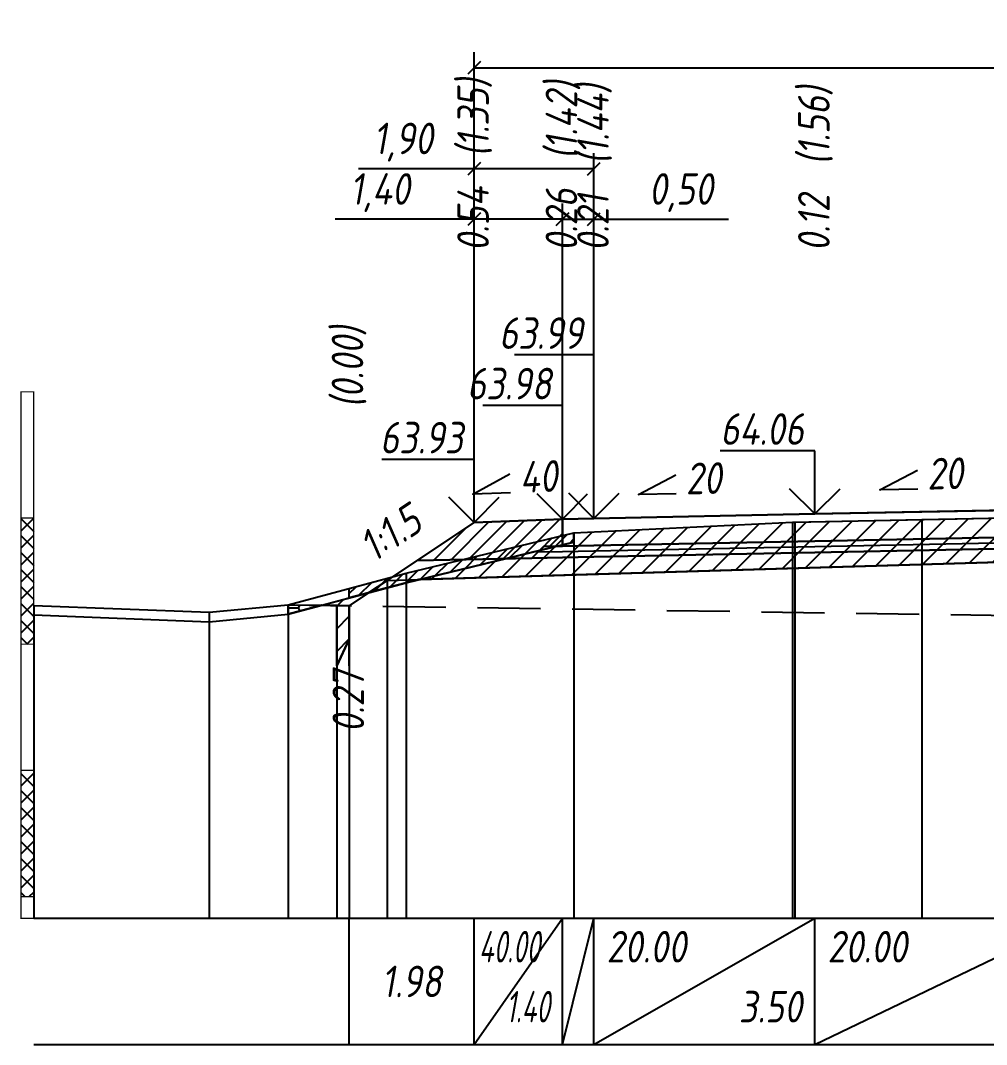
# Model space of a CAD drawing. Extents: x -717 to 1451, y -133302 to 233.
# Drawn here: x 78.9 to 155.5, y -43564 to -43482.9 of the extents above; entities that cross this region are included whole.
import ezdxf
from ezdxf.enums import TextEntityAlignment as Align

# ---------------------------------------------------------------- set-up
doc = ezdxf.new("R2010")
doc.units = 0
doc.linetypes.add('штриховая', pattern=[0.75, 0.5, -0.25])
for name, color, linetype in [('Интерполированный поперечник', 2, 'Continuous'), ('Код_514', 1, 'Continuous'), ('Контур_0', 7, 'Continuous'), ('Контур_2521', 7, 'Continuous'), ('Контур_2564', 7, 'Continuous'), ('Контур_2660', 7, 'Continuous'), ('Контур_2665', 7, 'Continuous'), ('Контур_400', 7, 'Continuous'), ('Контур_508', 7, 'Continuous'), ('Контур_512', 7, 'Continuous'), ('Контур_513', 7, 'Continuous'), ('Контур_818', 7, 'Continuous'), ('Красный поперечник', 1, 'Continuous'), ('Линейка абсолютных высот', 7, 'Continuous'), ('Объём_2501', 7, 'Continuous'), ('Объём_2564', 7, 'Continuous'), ('Объём_2650', 7, 'Continuous'), ('Объём_2660', 7, 'Continuous'), ('Объём_2661', 7, 'Continuous'), ('Объём_2663', 7, 'Continuous'), ('Объём_2665', 7, 'Continuous'), ('Объём_2666', 7, 'Continuous'), ('Откосы', 7, 'Continuous'), ('Отметки покрытия', 7, 'Continuous'), ('Рабочие отметки', 7, 'Continuous'), ('Рабочие отметки доп.', 7, 'Continuous'), ('Таблица', 7, 'Continuous'), ('Уклоны проезжей части', 7, 'Continuous'), ('Черный поперечник', 3, 'Continuous')]:
    doc.layers.add(name, color=color, linetype=linetype)
for name, color, linetype, true_color in [('Контур_2540', 2, 'Continuous', 0xffff00), ('Контур_2560', 2, 'Continuous', 0xffff00), ('Контур_2561', 7, 'Continuous', 0xff8040), ('Контур_2562', 3, 'Continuous', 0x00ff00), ('Контур_2563', 7, 'Continuous', 0xff8000), ('Контур_2570', 7, 'Continuous', 0x80ff00), ('Контур_2583', 3, 'Continuous', 0x00ff00), ('Контур_2736', 4, 'Continuous', 0x00ffff), ('Контур_2737', 4, 'Continuous', 0x00ffff), ('Контур_2738', 4, 'Continuous', 0x00ffff), ('Контур_2739', 4, 'Continuous', 0x00ffff), ('Контур_2741', 4, 'Continuous', 0x00ffff), ('Контур_2742', 4, 'Continuous', 0x00ffff), ('Контур_2743', 4, 'Continuous', 0x00ffff), ('Контур_2744', 7, 'Continuous', 0xa4ffff), ('Контур_2745', 7, 'Continuous', 0xa4ffff), ('Контур_2747', 4, 'Continuous', 0x00ffff), ('Контур_2748', 4, 'Continuous', 0x00ffff), ('Контур_2749', 4, 'Continuous', 0x00ffff), ('Контур_2750', 4, 'Continuous', 0x00ffff), ('Контур_2751', 4, 'Continuous', 0x00ffff), ('Контур_2752', 4, 'Continuous', 0x00ffff), ('Контур_402', 7, 'Continuous', 0xff6464), ('Контур_703', 4, 'Continuous', 0x00ffff), ('Контур_705', 4, 'Continuous', 0x00ffff), ('Контур_707', 4, 'Continuous', 0x00ffff), ('Контур_720', 131, 'Continuous', 0xaaffff), ('Объём_2500', 7, 'Continuous', 0xc0c0c0), ('Объём_2520', 7, 'Continuous', 0x80ffff), ('Объём_2540', 2, 'Continuous', 0xffff00), ('Объём_2560', 2, 'Continuous', 0xffff00), ('Объём_2561', 7, 'Continuous', 0xff8040), ('Объём_2562', 3, 'Continuous', 0x00ff00), ('Объём_2563', 7, 'Continuous', 0xff8000), ('Объём_2570', 7, 'Continuous', 0x80ff00), ('Объём_2580', 3, 'Continuous', 0x00ff00), ('Объём_2583', 3, 'Continuous', 0x00ff00), ('Объём_2592', 3, 'Continuous', 0x00ff00), ('Объём_2596', 3, 'Continuous', 0x00ff00), ('Объём_2600', 7, 'Continuous', 0x808000)]:
    doc.layers.add(name, color=color, linetype=linetype, true_color=true_color)
doc.styles.get("Standard").update_dxf_attribs({"font": 'txt', "height": 2.5})
doc.styles.add('М', font='romand.shx', dxfattribs={"width": 0.8, "oblique": 10, "height": 2.5})
doc.dimstyles.new('ISO-25', dxfattribs={"dimtxt": 2.5, "dimasz": 2.5, "dimexe": 1.25, "dimexo": 0.625, "dimtad": 1, "dimtxsty": 'Standard', "dimcen": 2.5, "dimadec": 0, "dimazin": 0, "dimtfac": 1, "dimtmove": 0, "dimatfit": 3, "dimfxl": 1, "dimarcsym": 0})
pattern_1 = [(45.0000013, (0, 0), (-0.67351924, 0.67351921), []), (135.0000003, (0, 0), (-0.673519222, -0.67351923), [])]

# ---------------------------------------------------------------- blocks, each defined once
blk = doc.blocks.new('_Oblique')
at = {"color": 0, "linetype": 'ByBlock', "lineweight": -2}
blk.add_line((-0.5, -0.5), (0.5, 0.5), dxfattribs=at)
blk = doc.blocks.new('*D1019')
at = {"color": 0, "lineweight": -2, "transparency": 16777216}
for p, q in [((114.885, -43522.075), (114.885, -43497.355)), ((121.885, -43521.795), (121.885, -43497.355)), ((114.885, -43498.605), (103.889, -43498.605)), ((121.885, -43498.605), (114.885, -43498.605))]:
    blk.add_line(p, q, dxfattribs=at)
at = {"layer": 'Defpoints', "color": 0, "transparency": 16777216}
for p in [(121.885, -43498.605), (121.885, -43522.42), (114.885, -43522.7)]:
    blk.add_point(p, dxfattribs=at)
at = {"color": 0, "lineweight": -2, "transparency": 16777216, "rotation": 180}
blk.add_blockref('_Oblique', (114.885, -43498.605), dxfattribs=at)
at = {"color": 0, "lineweight": -2, "transparency": 16777216}
blk.add_blockref('_Oblique', (121.885, -43498.605), dxfattribs=at)
at = {"color": 0, "transparency": 16777216, "insert": (107.429, -43496.492), "char_height": 2.5, "width": 8.75, "attachment_point": 5, "style": 'М'}
blk.add_mtext('1,40', dxfattribs=at)
blk = doc.blocks.new('*D1021')
at = {"color": 0, "lineweight": -2, "transparency": 16777216}
for p, q in [((121.885, -43521.795), (121.885, -43497.355)), ((124.385, -43521.745), (124.385, -43497.355)), ((121.885, -43498.605), (124.385, -43498.605)), ((124.385, -43498.605), (135.045, -43498.605))]:
    blk.add_line(p, q, dxfattribs=at)
at = {"layer": 'Defpoints', "color": 0, "transparency": 16777216}
for p in [(124.385, -43498.605), (121.885, -43522.42), (124.385, -43522.37)]:
    blk.add_point(p, dxfattribs=at)
at = {"color": 0, "lineweight": -2, "transparency": 16777216, "rotation": 180}
blk.add_blockref('_Oblique', (121.885, -43498.605), dxfattribs=at)
at = {"color": 0, "lineweight": -2, "transparency": 16777216}
blk.add_blockref('_Oblique', (124.385, -43498.605), dxfattribs=at)
at = {"color": 0, "transparency": 16777216, "insert": (131.284, -43496.492), "char_height": 2.5, "width": 9.16667, "attachment_point": 5, "style": 'М'}
blk.add_mtext('0,50', dxfattribs=at)
blk = doc.blocks.new('*D1024')
at = {"color": 0, "lineweight": -2, "transparency": 16777216}
for p, q in [((114.885, -43522.075), (114.885, -43493.355)), ((124.385, -43521.745), (124.385, -43493.355)), ((114.885, -43494.605), (105.731, -43494.605)), ((124.385, -43494.605), (114.885, -43494.605))]:
    blk.add_line(p, q, dxfattribs=at)
at = {"layer": 'Defpoints', "color": 0, "transparency": 16777216}
for p in [(124.385, -43494.605), (124.385, -43522.37), (114.885, -43522.7)]:
    blk.add_point(p, dxfattribs=at)
at = {"color": 0, "lineweight": -2, "transparency": 16777216, "rotation": 180}
blk.add_blockref('_Oblique', (114.885, -43494.605), dxfattribs=at)
at = {"color": 0, "lineweight": -2, "transparency": 16777216}
blk.add_blockref('_Oblique', (124.385, -43494.605), dxfattribs=at)
at = {"color": 0, "transparency": 16777216, "insert": (109.272, -43492.492), "char_height": 2.5, "width": 8.75, "attachment_point": 5, "style": 'М'}
blk.add_mtext('1,90', dxfattribs=at)
blk = doc.blocks.new('*D1025')
at = {"color": 0, "lineweight": -2, "transparency": 16777216}
for p, q in [((114.885, -43522.075), (114.885, -43485.355)), ((211.839, -43522.104), (211.839, -43485.355)), ((114.885, -43486.605), (211.839, -43486.605))]:
    blk.add_line(p, q, dxfattribs=at)
at = {"layer": 'Defpoints', "color": 0, "transparency": 16777216}
for p in [(211.839, -43486.605), (114.885, -43522.7), (211.839, -43522.729)]:
    blk.add_point(p, dxfattribs=at)
at = {"color": 0, "lineweight": -2, "transparency": 16777216, "rotation": 180}
blk.add_blockref('_Oblique', (114.885, -43486.605), dxfattribs=at)
at = {"color": 0, "lineweight": -2, "transparency": 16777216}
blk.add_blockref('_Oblique', (211.839, -43486.605), dxfattribs=at)
at = {"color": 0, "transparency": 16777216, "insert": (163.362, -43484.492), "char_height": 2.5, "width": 11.66667, "attachment_point": 5, "style": 'М'}
blk.add_mtext('19,39', dxfattribs=at)

msp = doc.modelspace()

# ---------------------------------------------------------------- hatches: boundary and pattern name
at = {"layer": 'Линейка абсолютных высот'}
h = msp.add_hatch(dxfattribs=at)
h.set_pattern_fill('ANSI37', scale=0.3, style=0)
h.set_pattern_definition(pattern_1)
h.paths.add_polyline_path([(80, -43532.276), (80, -43522.276), (79, -43522.276), (79, -43532.276)])
h = msp.add_hatch(dxfattribs=at)
h.set_pattern_fill('ANSI37', scale=0.3, style=0)
h.set_pattern_definition(pattern_1)
h.paths.add_polyline_path([(80, -43552.276), (80, -43542.276), (79, -43542.276), (79, -43552.276)])
at = {"layer": 'Объём_2563'}
h = msp.add_hatch(dxfattribs=at)
h.set_pattern_fill('ANSI31', color=256, scale=0.3)
h.paths.add_polyline_path([(120.385, -43524.537), (121.885, -43524.507), (121.885, -43522.357), (114.885, -43522.637), (110.385, -43525.637), (119.466, -43525.456)])
at = {"layer": 'Объём_2570'}
h = msp.add_hatch(dxfattribs=at)
h.set_pattern_fill('ANSI31', color=256, scale=0.2)
h.paths.add_polyline_path([(122.799, -43524.197), (109.5, -43527.401), (105, -43528.608), (105, -43527.858), (109.5, -43526.651), (122.799, -43523.447)])
at = {"layer": 'Объём_2600'}
h = msp.add_hatch(dxfattribs=at)
h.set_pattern_fill('ANSI31', color=6, scale=0.4)
h.paths.add_polyline_path([(140.104, -43522.613), (162.274, -43522.152), (162.635, -43522.16), (162.635, -43525.592), (110.518, -43527.156), (122.799, -43524.197), (122.799, -43523.447)])
h = msp.add_hatch(dxfattribs=at)
h.set_pattern_fill('ANSI31', color=6, scale=0.4)
h.paths.add_polyline_path([(104, -43529.212), (102.814, -43529.195), (106.553, -43528.192), (105, -43529.227), (105, -43531.881), (104, -43534)])
h = msp.add_hatch(dxfattribs=at)
h.set_pattern_fill('HONEY', color=5, scale=0.3)
h.paths.add_polyline_path([(100.163, -43529.906), (100.163, -43529.156), (102.814, -43529.195)])

# ---------------------------------------------------------------- linework, layer by layer
at = {"layer": 'Интерполированный поперечник', "linetype": 'штриховая', "ltscale": 10, "flags": 128}
msp.add_lwpolyline([(100.163, -43529.156), (223.475, -43530.969)], dxfattribs=at)
at = {"layer": 'Код_514'}
for p, q in [((105, -43564), (105, -43554)), ((114.885, -43564), (114.885, -43554)), ((114.885, -43564), (121.885, -43554)), ((121.885, -43564), (121.885, -43554)), ((121.885, -43564), (124.385, -43554)), ((124.385, -43564), (124.385, -43554)), ((124.385, -43564), (141.885, -43554)), ((141.885, -43564), (141.885, -43554)), ((141.885, -43564), (162.635, -43554))]:
    msp.add_line(p, q, dxfattribs=at)
at = {"layer": 'Контур_0', "flags": 128}
for points in [[(162.635, -43521.542), (141.885, -43521.957), (124.385, -43522.307), (124.385, -43522.307), (124.385, -43522.307), (124.385, -43522.307), (124.385, -43522.307), (121.885, -43522.357), (121.885, -43524.507), (124.385, -43524.457), (124.385, -43524.457), (124.385, -43524.457), (124.385, -43524.457), (124.385, -43524.457), (124.385, -43524.457), (141.885, -43524.107), (162.635, -43523.692), (162.635, -43521.542)], [(114.885, -43522.637), (105, -43529.227), (105, -43529.227), (105, -43529.227), (105, -43529.227), (105, -43529.227), (105, -43529.227), (105, -43529.227), (105, -43529.227), (105, -43529.227), (105, -43529.227), (105, -43529.227), (105, -43529.227), (105, -43529.227), (105, -43529.227), (105, -43534)], [(114.885, -43522.637), (105, -43529.227), (105, -43529.227), (105, -43529.227), (105, -43529.227), (105, -43529.227), (105, -43529.227), (105, -43529.227), (105, -43529.227), (105, -43529.227), (105, -43529.227), (105, -43529.227), (105, -43529.227), (105, -43529.227), (105, -43529.227), (105, -43534), (105, -43534), (105, -43529.227), (105, -43529.227), (105, -43529.227), (105, -43529.227), (105, -43529.227), (105, -43529.227), (105, -43529.227), (105, -43529.227), (105, -43529.227), (105, -43529.227), (105, -43529.227), (105, -43529.227), (105, -43529.227)], [(114.885, -43522.637), (114.885, -43522.637)], [(162.635, -43523.692), (141.885, -43524.107), (124.385, -43524.457), (124.385, -43524.457), (124.385, -43524.457), (124.385, -43524.457), (124.385, -43524.457), (124.385, -43524.457), (121.885, -43524.507), (120.385, -43524.537), (119.466, -43525.456), (121.885, -43525.407), (124.385, -43525.357), (124.385, -43525.357), (124.385, -43525.357), (124.385, -43525.357), (124.385, -43525.357), (124.385, -43525.357), (141.885, -43525.007), (162.635, -43524.592), (162.635, -43523.692)], [(110.385, -43525.637), (119.466, -43525.456), (120.385, -43524.537), (121.885, -43524.507)]]:
    msp.add_lwpolyline(points, dxfattribs=at)
at = {"layer": 'Контур_2521', "color": 250, "flags": 128}
msp.add_lwpolyline([(162.635, -43524.142), (141.885, -43524.557), (124.385, -43524.907), (124.385, -43524.907), (124.385, -43524.907), (124.385, -43524.907), (124.385, -43524.907), (124.385, -43524.907), (121.885, -43524.957), (119.925, -43524.996)], dxfattribs=at)
at = {"layer": 'Контур_2540', "flags": 128}
msp.add_lwpolyline([(141.885, -43525.007), (124.385, -43525.357), (121.885, -43525.407), (119.466, -43525.456), (110.385, -43525.637), (107.993, -43527.232), (162.635, -43525.592), (162.635, -43524.592), (141.885, -43525.007)], dxfattribs=at)
at = {"layer": 'Контур_2560', "flags": 128}
msp.add_lwpolyline([(114.885, -43522.637), (114.885, -43522.637), (114.885, -43522.637), (121.885, -43522.357)], dxfattribs=at)
at = {"layer": 'Контур_2561', "flags": 128}
msp.add_lwpolyline([(121.885, -43522.357), (121.885, -43522.357), (114.885, -43522.637), (114.885, -43522.637), (121.885, -43522.357)], dxfattribs=at)
at = {"layer": 'Контур_2562', "flags": 128}
msp.add_lwpolyline([(114.885, -43522.637), (114.885, -43522.637), (114.885, -43522.637), (114.885, -43522.637), (114.885, -43522.637)], dxfattribs=at)
at = {"layer": 'Контур_2563', "flags": 128}
msp.add_lwpolyline([(120.385, -43524.537), (121.885, -43524.507), (121.885, -43522.357), (114.885, -43522.637), (110.385, -43525.637), (119.466, -43525.456), (120.385, -43524.537)], dxfattribs=at)
at = {"layer": 'Контур_2564', "flags": 128}
msp.add_lwpolyline([(114.885, -43522.637), (121.885, -43522.357)], dxfattribs=at)
at = {"layer": 'Контур_2570', "flags": 128}
msp.add_lwpolyline([(80, -43529.956), (93.897, -43530.501), (100.163, -43529.906), (100.163, -43529.906), (109.5, -43527.401), (122.799, -43524.197), (122.799, -43523.447), (140.104, -43522.613), (140.298, -43522.61), (150.37, -43522.397), (162.274, -43522.152), (162.557, -43522.158), (162.635, -43522.16), (185.686, -43522.587), (186.454, -43522.618), (202.128, -43522.79), (202.128, -43523.54), (202.954, -43523.788), (223.475, -43531.719), (223.475, -43531.719), (250.244, -43532.972)], dxfattribs=at)
at = {"layer": 'Контур_2583', "flags": 128}
msp.add_lwpolyline([(104, -43534), (105, -43531.881), (105, -43529.227), (104, -43529.227), (104, -43534)], dxfattribs=at)
at = {"layer": 'Контур_2660', "flags": 128}
msp.add_lwpolyline([(107.993, -43527.232), (162.635, -43525.592)], dxfattribs=at)
at = {"layer": 'Контур_2665', "flags": 128}
msp.add_lwpolyline([(114.885, -43522.637), (114.885, -43522.637)], dxfattribs=at)
at = {"layer": 'Контур_2736', "flags": 128}
msp.add_lwpolyline([(114.885, -43522.637), (105, -43529.227)], dxfattribs=at)
at = {"layer": 'Контур_2737', "flags": 128}
msp.add_lwpolyline([(105, -43529.227), (105, -43529.227)], dxfattribs=at)
at = {"layer": 'Контур_2738', "flags": 128}
msp.add_lwpolyline([(105, -43529.227), (105, -43529.227)], dxfattribs=at)
at = {"layer": 'Контур_2739', "flags": 128}
msp.add_lwpolyline([(105, -43529.227), (105, -43529.227)], dxfattribs=at)
at = {"layer": 'Контур_2741', "flags": 128}
msp.add_lwpolyline([(105, -43529.227), (105, -43529.227)], dxfattribs=at)
at = {"layer": 'Контур_2742', "flags": 128}
msp.add_lwpolyline([(105, -43529.227), (105, -43529.227)], dxfattribs=at)
at = {"layer": 'Контур_2743', "flags": 128}
msp.add_lwpolyline([(105, -43529.227), (105, -43529.227)], dxfattribs=at)
at = {"layer": 'Контур_2744', "flags": 128}
msp.add_lwpolyline([(105, -43529.227), (105, -43529.227)], dxfattribs=at)
msp.add_lwpolyline([(105, -43529.227), (105, -43529.227)], dxfattribs=at)
msp.add_lwpolyline([(105, -43529.227), (105, -43529.227)], dxfattribs=at)
msp.add_lwpolyline([(105, -43529.227), (105, -43529.227)], dxfattribs=at)
msp.add_lwpolyline([(105, -43529.227), (105, -43529.227)], dxfattribs=at)
msp.add_lwpolyline([(105, -43529.227), (105, -43529.227)], dxfattribs=at)
at = {"layer": 'Контур_2745', "flags": 128}
msp.add_lwpolyline([(105, -43529.227), (105, -43529.227)], dxfattribs=at)
msp.add_lwpolyline([(105, -43529.227), (105, -43529.227)], dxfattribs=at)
msp.add_lwpolyline([(105, -43529.227), (105, -43529.227)], dxfattribs=at)
msp.add_lwpolyline([(105, -43529.227), (105, -43529.227)], dxfattribs=at)
msp.add_lwpolyline([(105, -43529.227), (105, -43529.227)], dxfattribs=at)
msp.add_lwpolyline([(105, -43529.227), (105, -43529.227)], dxfattribs=at)
at = {"layer": 'Контур_2747', "flags": 128}
msp.add_lwpolyline([(105, -43529.227), (105, -43529.227)], dxfattribs=at)
at = {"layer": 'Контур_2748', "flags": 128}
msp.add_lwpolyline([(105, -43529.227), (105, -43529.227)], dxfattribs=at)
at = {"layer": 'Контур_2749', "flags": 128}
msp.add_lwpolyline([(105, -43529.227), (105, -43529.227)], dxfattribs=at)
at = {"layer": 'Контур_2750', "flags": 128}
msp.add_lwpolyline([(105, -43529.227), (105, -43529.227)], dxfattribs=at)
at = {"layer": 'Контур_2751', "flags": 128}
msp.add_lwpolyline([(105, -43529.227), (105, -43529.227)], dxfattribs=at)
at = {"layer": 'Контур_2752', "flags": 128}
msp.add_lwpolyline([(105, -43529.227), (105, -43529.227)], dxfattribs=at)
at = {"layer": 'Контур_400', "flags": 128}
msp.add_lwpolyline([(121.885, -43522.357), (124.385, -43522.307), (124.385, -43522.307), (124.385, -43522.307), (124.385, -43522.307), (124.385, -43522.307), (124.385, -43522.307), (141.885, -43521.957), (162.635, -43521.542)], dxfattribs=at)
at = {"layer": 'Контур_402', "flags": 128}
msp.add_lwpolyline([(107.993, -43527.232), (162.635, -43525.592), (218.753, -43527.276)], dxfattribs=at)
at = {"layer": 'Контур_508', "flags": 128}
msp.add_lwpolyline([(104, -43534), (105, -43531.881), (105, -43529.227), (107.993, -43527.232), (162.635, -43525.592), (218.753, -43527.276), (224.354, -43531.01), (224.354, -43532.212), (226.388, -43533.568), (226.69, -43533.568), (228.69, -43533.568), (228.993, -43533.568), (230.589, -43532.504)], dxfattribs=at)
at = {"layer": 'Контур_512', "flags": 128}
msp.add_lwpolyline([(104, -43534), (105, -43531.881), (105, -43529.227), (107.993, -43527.232), (162.635, -43525.592), (218.753, -43527.276), (224.354, -43531.01), (224.354, -43532.212), (226.388, -43533.568), (226.69, -43533.568), (228.69, -43533.568), (228.993, -43533.568), (230.589, -43532.504)], dxfattribs=at)
at = {"layer": 'Контур_513', "flags": 128}
msp.add_lwpolyline([(104, -43534), (105, -43531.881), (105, -43529.227), (107.993, -43527.232), (162.635, -43525.592), (218.753, -43527.276), (224.354, -43531.01), (224.354, -43532.212), (226.388, -43533.568), (226.69, -43533.568), (228.69, -43533.568), (228.993, -43533.568), (230.589, -43532.504)], dxfattribs=at)
at = {"layer": 'Контур_703', "flags": 128}
for points in [[(114.885, -43522.637), (105, -43529.227)], [(105, -43529.227), (105, -43534)]]:
    msp.add_lwpolyline(points, dxfattribs=at)
at = {"layer": 'Контур_705', "flags": 128}
msp.add_lwpolyline([(105, -43529.227), (105, -43529.227)], dxfattribs=at)
at = {"layer": 'Контур_707', "flags": 128}
msp.add_lwpolyline([(105, -43534), (105, -43529.227)], dxfattribs=at)
at = {"layer": 'Контур_720', "flags": 128}
msp.add_lwpolyline([(105, -43534), (105, -43534)], dxfattribs=at)
at = {"layer": 'Контур_818', "flags": 128}
msp.add_lwpolyline([(105, -43528.608), (109.5, -43527.401), (122.799, -43524.197), (122.799, -43523.447), (140.104, -43522.613), (140.298, -43522.61), (150.37, -43522.397), (162.274, -43522.152), (162.557, -43522.158), (162.635, -43522.16), (185.686, -43522.587), (186.454, -43522.618), (202.128, -43522.79), (202.128, -43523.54), (202.954, -43523.788), (223.475, -43531.719), (223.475, -43531.719), (230.589, -43532.052)], dxfattribs=at)
at = {"layer": 'Красный поперечник'}
for p, q in [((141.885, -43521.957), (162.635, -43521.542)), ((114.885, -43522.637), (121.885, -43522.357)), ((121.885, -43522.357), (124.385, -43522.307)), ((124.385, -43522.307), (141.885, -43521.957)), ((105, -43529.227), (114.885, -43522.637)), ((107.993, -43527.232), (107.993, -43554)), ((105, -43529.227), (105, -43554)), ((105, -43531.881), (105, -43554)), ((104, -43534), (104, -43554))]:
    msp.add_line(p, q, dxfattribs=at)
at = {"layer": 'Линейка абсолютных высот', "color": 7, "const_width": 0.1, "flags": 128}
for points in [[(80, -43522.276), (80, -43512.276), (79, -43512.276), (79, -43522.276), (80, -43522.276)], [(80, -43532.276), (80, -43522.276), (79, -43522.276), (79, -43532.276), (80, -43532.276)], [(80, -43542.276), (80, -43532.276), (79, -43532.276), (79, -43542.276), (80, -43542.276)], [(80, -43552.276), (80, -43542.276), (79, -43542.276), (79, -43552.276), (80, -43552.276)], [(80, -43554), (80, -43552.276), (79, -43552.276), (79, -43554), (80, -43554)]]:
    msp.add_lwpolyline(points, dxfattribs=at)
at = {"layer": 'Объём_2500', "flags": 128}
msp.add_lwpolyline([(162.635, -43521.542), (141.885, -43521.957), (124.385, -43522.307), (124.385, -43522.307), (124.385, -43522.307), (124.385, -43522.307), (124.385, -43522.307), (121.885, -43522.357), (121.885, -43524.507), (124.385, -43524.457), (124.385, -43524.457), (124.385, -43524.457), (124.385, -43524.457), (124.385, -43524.457), (124.385, -43524.457), (141.885, -43524.107), (162.635, -43523.692), (162.635, -43521.542)], dxfattribs=at)
at = {"layer": 'Объём_2501', "flags": 128}
msp.add_lwpolyline([(121.885, -43522.357), (124.385, -43522.307), (124.385, -43522.307), (124.385, -43522.307), (124.385, -43522.307), (124.385, -43522.307), (124.385, -43522.307), (141.885, -43521.957), (162.635, -43521.542)], dxfattribs=at)
at = {"layer": 'Объём_2520', "color": 250, "flags": 128}
msp.add_lwpolyline([(162.635, -43523.692), (141.885, -43524.107), (124.385, -43524.457), (124.385, -43524.457), (124.385, -43524.457), (124.385, -43524.457), (124.385, -43524.457), (124.385, -43524.457), (121.885, -43524.507), (120.385, -43524.537), (119.466, -43525.456), (121.885, -43525.407), (124.385, -43525.357), (124.385, -43525.357), (124.385, -43525.357), (124.385, -43525.357), (124.385, -43525.357), (124.385, -43525.357), (141.885, -43525.007), (162.635, -43524.592), (162.635, -43523.692)], dxfattribs=at)
at = {"layer": 'Объём_2540', "flags": 128}
msp.add_lwpolyline([(141.885, -43525.007), (124.385, -43525.357), (121.885, -43525.407), (119.466, -43525.456), (110.385, -43525.637), (107.993, -43527.232), (162.635, -43525.592), (162.635, -43524.592), (141.885, -43525.007)], dxfattribs=at)
at = {"layer": 'Объём_2560', "flags": 128}
msp.add_lwpolyline([(114.885, -43522.637), (114.885, -43522.637), (114.885, -43522.637), (121.885, -43522.357)], dxfattribs=at)
at = {"layer": 'Объём_2561', "flags": 128}
msp.add_lwpolyline([(121.885, -43522.357), (121.885, -43522.357), (114.885, -43522.637), (114.885, -43522.637), (121.885, -43522.357)], dxfattribs=at)
at = {"layer": 'Объём_2562', "flags": 128}
msp.add_lwpolyline([(114.885, -43522.637), (114.885, -43522.637), (114.885, -43522.637), (114.885, -43522.637), (114.885, -43522.637)], dxfattribs=at)
at = {"layer": 'Объём_2563', "color": 250, "flags": 128}
msp.add_lwpolyline([(120.385, -43524.537), (121.885, -43524.507), (121.885, -43522.357), (114.885, -43522.637), (110.385, -43525.637), (119.466, -43525.456), (120.385, -43524.537)], dxfattribs=at)
at = {"layer": 'Объём_2564', "flags": 128}
msp.add_lwpolyline([(114.885, -43522.637), (121.885, -43522.357)], dxfattribs=at)
at = {"layer": 'Объём_2570', "flags": 128}
msp.add_lwpolyline([(122.799, -43524.197), (109.5, -43527.401), (105, -43528.608), (105, -43527.858), (109.5, -43526.651), (122.799, -43523.447), (122.799, -43524.197), (122.799, -43524.197)], dxfattribs=at)
at = {"layer": 'Объём_2580', "flags": 128}
msp.add_lwpolyline([(114.885, -43522.637), (114.885, -43522.637)], dxfattribs=at)
at = {"layer": 'Объём_2583', "flags": 128}
msp.add_lwpolyline([(104, -43534), (105, -43531.881), (105, -43529.227), (104, -43529.227), (104, -43534)], dxfattribs=at)
at = {"layer": 'Объём_2592', "flags": 128}
msp.add_lwpolyline([(105, -43529.227), (105, -43534), (105, -43529.227)], dxfattribs=at)
at = {"layer": 'Объём_2596', "flags": 128}
msp.add_lwpolyline([(105, -43529.227), (105, -43534), (105, -43529.227)], dxfattribs=at)
at = {"layer": 'Объём_2600', "color": 5, "flags": 128}
for points in [[(109.5, -43527.401), (106.553, -43528.192), (107.993, -43527.232), (110.518, -43527.156), (109.5, -43527.401), (109.5, -43527.401)], [(100.163, -43529.906), (100.163, -43529.156), (102.814, -43529.195), (100.163, -43529.906), (100.163, -43529.906)]]:
    msp.add_lwpolyline(points, dxfattribs=at)
at = {"layer": 'Объём_2650', "color": 6, "flags": 128}
for points in [[(140.104, -43522.613), (162.274, -43522.152), (162.635, -43522.16), (162.635, -43525.592), (110.518, -43527.156), (122.799, -43524.197), (122.799, -43523.447), (140.104, -43522.613), (140.104, -43522.613)], [(104, -43529.212), (102.814, -43529.195), (106.553, -43528.192), (105, -43529.227), (105, -43531.881), (104, -43534), (104, -43529.212), (104, -43529.212)]]:
    msp.add_lwpolyline(points, dxfattribs=at)
at = {"layer": 'Объём_2660', "flags": 128}
msp.add_lwpolyline([(107.993, -43527.232), (162.635, -43525.592)], dxfattribs=at)
at = {"layer": 'Объём_2661', "flags": 128}
msp.add_lwpolyline([(114.885, -43522.637), (105, -43529.227)], dxfattribs=at)
at = {"layer": 'Объём_2663', "flags": 128}
msp.add_lwpolyline([(105, -43529.227), (105, -43534), (105, -43529.227)], dxfattribs=at)
at = {"layer": 'Объём_2665', "flags": 128}
msp.add_lwpolyline([(114.885, -43522.637), (114.885, -43522.637)], dxfattribs=at)
at = {"layer": 'Объём_2666', "flags": 128}
msp.add_lwpolyline([(114.885, -43522.637), (105, -43529.227)], dxfattribs=at)
at = {"layer": 'Откосы', "color": 1, "flags": 128}
for points in [[(150.034, -43519.983), (147.034, -43520.043), (150.004, -43518.483)], [(117.775, -43520.272), (114.777, -43520.392), (117.715, -43518.773)], [(130.909, -43520.366), (127.909, -43520.426), (130.879, -43518.866)]]:
    msp.add_lwpolyline(points, dxfattribs=at)
at = {"layer": 'Отметки покрытия', "color": 1}
for p, q in [((124.385, -43509.357), (118.085, -43509.357)), ((124.385, -43522.307), (124.385, -43509.357)), ((121.885, -43513.357), (115.585, -43513.357)), ((121.885, -43522.357), (121.885, -43513.357)), ((114.885, -43517.637), (107.585, -43517.637)), ((114.885, -43522.637), (114.885, -43517.637)), ((141.885, -43516.957), (134.385, -43516.957)), ((141.885, -43521.957), (141.885, -43516.957)), ((141.885, -43521.957), (139.885, -43519.957)), ((141.885, -43521.957), (143.885, -43519.957)), ((114.885, -43522.637), (112.885, -43520.637)), ((114.885, -43522.637), (116.885, -43520.637)), ((121.885, -43522.357), (119.885, -43520.357)), ((121.885, -43522.357), (123.885, -43520.357)), ((124.385, -43522.307), (122.385, -43520.307)), ((124.385, -43522.307), (126.385, -43520.307))]:
    msp.add_line(p, q, dxfattribs=at)
at = {"layer": 'Таблица'}
for p, q in [((80, -43554), (255.589, -43554)), ((80, -43564), (255.589, -43564))]:
    msp.add_line(p, q, dxfattribs=at)
at = {"layer": 'Черный поперечник', "color": 7}
for p, q in [((150.37, -43522.397), (150.37, -43554)), ((140.104, -43522.613), (140.104, -43554)), ((140.298, -43522.61), (140.298, -43554)), ((122.799, -43523.447), (122.799, -43554)), ((109.5, -43526.651), (109.5, -43554)), ((80, -43529.206), (80, -43554)), ((93.897, -43529.751), (93.897, -43554)), ((100.163, -43529.156), (100.163, -43554))]:
    msp.add_line(p, q, dxfattribs=at)
at = {"layer": 'Черный поперечник', "flags": 128}
msp.add_lwpolyline([(80, -43529.206), (93.897, -43529.751), (100.163, -43529.156), (109.5, -43526.651), (122.799, -43523.447), (140.104, -43522.613), (140.298, -43522.61), (150.37, -43522.397), (162.274, -43522.152), (162.557, -43522.158), (162.635, -43522.16), (185.686, -43522.587), (186.454, -43522.618), (202.128, -43522.79), (202.954, -43523.038), (223.475, -43530.969), (250.244, -43532.222), (251.144, -43532.386), (253.981, -43531.511), (255.044, -43531.197), (255.589, -43530.976)], dxfattribs=at)

# ---------------------------------------------------------------- texts
at = {"layer": 'Код_514', "style": 'М', "oblique": 10}
for s, width, p in [('40.00', 0.6, (115.255, -43555)), ('20.00', 0.8, (125.385, -43555)), ('20.00', 0.8, (142.885, -43555))]:
    msp.add_text(s, height=2.5, dxfattribs=dict(at, width=width)).set_placement(p, align=Align.TOP_LEFT)
at = {"layer": 'Код_514', "style": 'М', "oblique": 10, "width": 0.8}
msp.add_text('1.98', height=2.5, dxfattribs=at).set_placement((109.942, -43559), align=Align.MIDDLE_CENTER)
at = {"layer": 'Код_514', "style": 'М', "oblique": 10}
for s, width, p in [('1.40', 0.6, (120.885, -43563)), ('3.50', 0.8, (140.885, -43563))]:
    msp.add_text(s, height=2.5, dxfattribs=dict(at, width=width)).set_placement(p, align=Align.BOTTOM_RIGHT)
at = {"layer": 'Отметки покрытия', "color": 1, "style": 'М', "oblique": 10, "width": 0.8}
for s, p in [('63.99', (123.526, -43509.626)), ('63.98', (121.026, -43513.626)), ('64.06', (141.026, -43517.226)), ('63.93', (114.026, -43517.906))]:
    msp.add_text(s, height=2.5, dxfattribs=at).set_placement(p, align=Align.BOTTOM_RIGHT)
at = {"layer": 'Рабочие отметки', "color": 1, "style": 'М', "oblique": 10, "width": 0.8}
for s, p in [('0.54', (114.807, -43501.136)), ('0.26', (121.807, -43501.136)), ('0.21', (124.307, -43501.136)), ('0.12', (141.807, -43501.136))]:
    msp.add_text(s, height=2.5, rotation=90, dxfattribs=at).set_placement(p, align=Align.MIDDLE_LEFT)
msp.add_text('0.27', height=2.5, rotation=90, dxfattribs=at).set_placement((104.922, -43534.333), align=Align.MIDDLE_RIGHT)
at = {"layer": 'Рабочие отметки доп.', "color": 1, "style": 'М', "oblique": 10, "width": 0.8}
for s, p in [('(1.35)', (114.807, -43493.636)), ('(1.42)', (121.807, -43493.836)), ('(1.44)', (124.307, -43494.236)), ('(1.56)', (141.807, -43494.286)), ('(0.00)', (104.857, -43513.526))]:
    msp.add_text(s, height=2.5, rotation=90, dxfattribs=at).set_placement(p, align=Align.MIDDLE_LEFT)
at = {"layer": 'Уклоны проезжей части', "color": 1, "style": 'М', "oblique": 10, "width": 0.8}
for s, rotation, p in [('20', 1.14576, (152.24, -43520.75)), ('40', 2.29061, (120.079, -43520.988)), ('20', 1.14576, (133.115, -43521.132)), ('1:1.5', 33.69007, (109.388, -43525.1))]:
    msp.add_text(s, height=2.5, rotation=rotation, dxfattribs=at).set_placement(p, align=Align.BOTTOM_CENTER)

# ---------------------------------------------------------------- dimensions: what is measured, and where the dimension line sits
at = {"color": 5}
dim = msp.add_linear_dim(base=(211.839, -43486.605), p1=(114.885, -43522.7), p2=(211.839, -43522.729), angle=180, dimstyle='ISO-25', override={"dimasz": 1, "dimlfac": 0.2, "dimzin": 0, "dimtxsty": 'М', "dimblk1": 'Oblique', "dimblk2": 'Oblique', "dimsah": 1}, dxfattribs=at)
dim.commit()
dim.dimension.update_dxf_attribs({"geometry": '*D1025', "text_midpoint": (163.362, -43484.492)})
for base, p1, p2, picture, middle in [((124.385, -43494.605), (114.885, -43522.7), (124.385, -43522.37), '*D1024', (109.272, -43494.605)), ((121.885, -43498.605), (114.885, -43522.7), (121.885, -43522.42), '*D1019', (107.429, -43498.605)), ((124.385, -43498.605), (121.885, -43522.42), (124.385, -43522.37), '*D1021', (131.284, -43498.605))]:
    dim = msp.add_linear_dim(base=base, p1=p1, p2=p2, angle=180, dimstyle='ISO-25', override={"dimasz": 1, "dimlfac": 0.2, "dimzin": 0, "dimtxsty": 'М', "dimblk1": 'Oblique', "dimblk2": 'Oblique', "dimsah": 1}, dxfattribs=at)
    dim.commit()
    dim.dimension.update_dxf_attribs({"geometry": picture, "text_midpoint": middle, "dimtype": 160})

doc.saveas('drawing.dxf')
